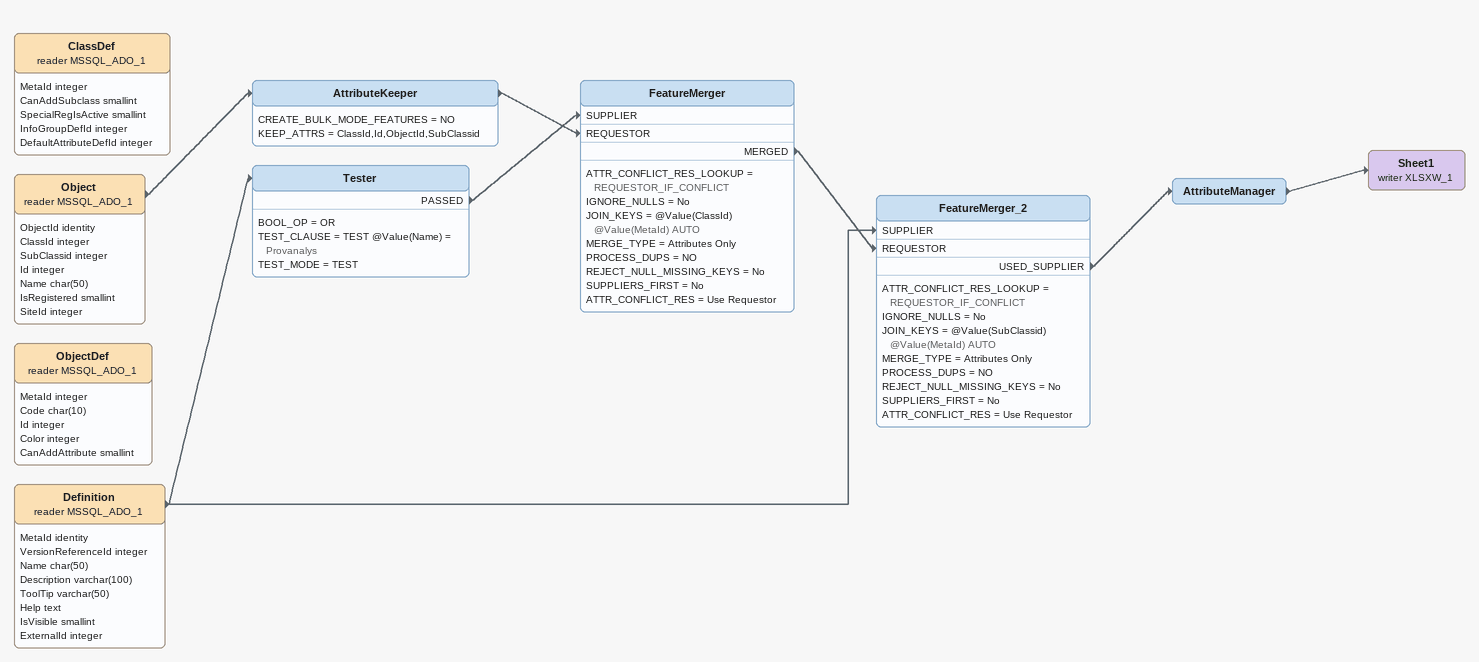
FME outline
ClassDef (reader MSSQL_ADO_1)
    attributes: MetaId integer, CanAddSubclass smallint, SpecialRegIsActive smallint, InfoGroupDefId integer, DefaultAttributeDefId integer
Object (reader MSSQL_ADO_1)
    attributes: ObjectId identity, ClassId integer, SubClassid integer, Id integer, Name char(50), IsRegistered smallint, SiteId integer
    -> AttributeKeeper
AttributeKeeper
    CREATE_BULK_MODE_FEATURES = NO
    KEEP_ATTRS = ClassId,Id,ObjectId,SubClassid
    -> FeatureMerger [REQUESTOR]
ObjectDef (reader MSSQL_ADO_1)
    attributes: MetaId integer, Code char(10), Id integer, Color integer, CanAddAttribute smallint
Definition (reader MSSQL_ADO_1)
    attributes: MetaId identity, VersionReferenceId integer, Name char(50), Description varchar(100), ToolTip varchar(50), Help text, IsVisible smallint, ExternalId integer
    -> Tester
    -> FeatureMerger_2 [SUPPLIER]
Tester
    BOOL_OP = OR
    TEST_CLAUSE = TEST @Value(Name) = Provanalys
    TEST_MODE = TEST
    PASSED -> FeatureMerger [SUPPLIER]
FeatureMerger
    ATTR_CONFLICT_RES_LOOKUP = REQUESTOR_IF_CONFLICT
    IGNORE_NULLS = No
    JOIN_KEYS = @Value(ClassId) @Value(MetaId) AUTO
    MERGE_TYPE = Attributes Only
    PROCESS_DUPS = NO
    REJECT_NULL_MISSING_KEYS = No
    SUPPLIERS_FIRST = No
    ATTR_CONFLICT_RES = Use Requestor
    MERGED -> FeatureMerger_2 [REQUESTOR]
FeatureMerger_2
    ATTR_CONFLICT_RES_LOOKUP = REQUESTOR_IF_CONFLICT
    IGNORE_NULLS = No
    JOIN_KEYS = @Value(SubClassid) @Value(MetaId) AUTO
    MERGE_TYPE = Attributes Only
    PROCESS_DUPS = NO
    REJECT_NULL_MISSING_KEYS = No
    SUPPLIERS_FIRST = No
    ATTR_CONFLICT_RES = Use Requestor
    USED_SUPPLIER -> AttributeManager
AttributeManager
    -> Sheet1 (writer XLSXW_1)
Sheet1 (writer XLSXW_1)
